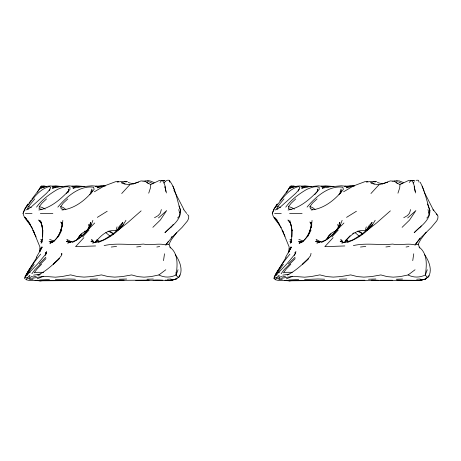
<?xml version="1.0" encoding="UTF-8"?>
<svg xmlns="http://www.w3.org/2000/svg" width="461" height="461" viewBox="0 0 461 461"><rect width="100%" height="100%" fill="white"/><g stroke="black" fill="none" stroke-linecap="round" stroke-linejoin="round"><path stroke-width="0.69" d="M33.054 279.545L29.953 279.239L29.809 275.269L26.3 279.239M282.282 279.545L279.182 279.239L279.038 275.269L275.534 279.239M89.837 225.204L90.644 222.311L88.996 227.567M25.879 279.239L25.874 279.654L29.227 280.467L38.672 280.588M90.926 193.522L90.984 191.511L91.831 188.993L92.16 191.108L91.722 192.266M340.155 193.522L340.218 191.511L341.065 188.993L341.394 191.108L340.737 192.848M42.637 236.919L42.873 230.148M291.865 236.919L292.101 230.148M62.65 224.853C60.339 232.246 57.596 240.36 49.886 243.293C58.61 240.256 62.298 228.91 62.823 220.416M311.884 224.853C309.573 232.246 306.824 240.36 299.12 243.293C307.839 240.256 311.527 228.91 312.051 220.416M68.309 192.266L68.505 188.993L68.326 191.511M317.56 191.511L317.733 188.993L317.629 191.108L314.777 194.64M39.56 251.683L39.951 247.015L33.054 230.154M288.678 253.02L289.18 247.015L282.282 230.154M165.528 189.373L164.98 185.656L163.73 182.089L162.053 180.395L159.506 180.401L150.753 184.579L150.465 187.852L148.719 193.176M175.255 254.53C179.583 260.736 183.259 269.322 179.444 276.635L178.551 277.165L177.324 276.64L176.108 274.958C177.479 265.392 178.591 253.631 169.821 247.038M414.762 189.373L414.214 185.656L412.958 182.089L411.287 180.395L408.74 180.401L399.987 184.579L399.699 187.852L397.947 193.176M46.544 198.881L42.037 203.117L39.283 206.649L39.081 208.764L42.014 209.363M295.772 198.881L291.266 203.117L288.511 206.649L288.309 208.764L291.243 209.363M40.47 250.317L40.637 249.044L40.113 251.026M163.505 260.638L164.519 253.781M412.739 260.638L413.748 253.781M179.761 274.946L179.444 276.635C172.258 282.973 161.719 279.187 153.064 280.248M428.886 275.511L428.672 276.635L425.128 279.251L419.458 280.363L296.734 280.374M311.025 253.343L310.581 255.682L307.464 259.572L302.618 264.245L308.611 258.523C302.024 264.718 295.357 271.172 287.122 275.148M41.859 242.567C43.098 235.289 42.925 227.532 40.591 220.491M291.093 242.567C292.326 235.289 292.153 227.532 289.819 220.491M58.23 186.941L52.566 188.209L53.027 186.256L58.23 186.941L69.023 185.852L79.488 186.941L91.987 185.806L98.931 186.342L104.301 185.927L115.688 181.663L118.627 181.692M307.464 186.941L301.799 188.209L302.255 186.256L307.464 186.941L318.251 185.852L328.722 186.941L341.221 185.806L348.159 186.342L353.535 185.927L364.922 181.663L367.861 181.692M338.23 227.567L339.878 222.311L339.089 224.092M60.633 230.782L61.849 226.161L61.751 222.311L62.062 223.499M309.867 230.782L311.083 226.161L310.985 222.311L311.452 224.092M289.871 249.044L289.168 251.683L289.692 250.029M32.524 228.431C29.752 223.205 24.341 219.35 23.05 213.414L24.744 208.948L28.058 204.079M281.366 227.843C278.646 222.859 273.477 219.131 272.284 213.414L273.972 208.948L277.286 204.079M161.367 209.553L160.278 213.253L158.117 215.644L154.51 217.736M410.601 209.553L409.512 213.253L407.351 215.644L403.744 217.736M40.113 251.13L41.496 247.01L39.502 251.839L42.222 247.015L36.419 257.186M72.02 242.555C81.315 238.279 89.803 230.206 92.897 220.3M321.248 242.555C330.549 238.279 339.037 230.206 342.131 220.3M289.871 249.476L290.724 247.01L288.73 251.839L291.456 247.015L285.647 257.186M49.2 190.583L49.771 188.993M298.238 191.108L299.005 188.993M46.071 253.343L46.67 251.683L45.253 255.112M295.305 253.343L295.904 251.683L294.481 255.112M117.042 226.852L116.028 230.442L116.483 230.869C107.92 228.719 100.152 235.98 95.462 242.394M29.792 277.781L32.241 278.346L43.449 276.3L55.36 277.182L61.976 276.554L70.66 274.877L77.436 276.571L84.063 277.101L91.693 276.577L101.466 274.9L108.116 276.594L114.68 277.124L122.153 276.606L131.639 274.929L137.902 276.623L144.062 277.153L150.816 276.629L158.907 274.952C164.254 277.845 170.731 277.672 176.108 274.958L178.05 269.748M366.276 226.852L365.262 230.442L365.717 230.869C357.154 228.719 349.386 235.98 344.695 242.394M427.278 269.748L425.342 274.958C419.965 277.672 413.482 277.845 408.141 274.952L400.044 276.629L393.296 277.153L387.136 276.623L380.867 274.929L371.387 276.606L363.913 277.124L357.35 276.594L350.694 274.9L340.927 276.577L333.291 277.101L326.67 276.571L319.894 274.877L311.204 276.554L304.588 277.182L292.683 276.3L281.475 278.346L279.026 277.781M117.52 229.693L119.266 226.316L122.903 222.311C119.399 230.137 111.654 234.926 104.607 239.247C100.959 241.668 96.332 241.218 92.661 243.201M366.547 230.212L368.495 226.316L372.131 222.311C368.633 230.137 360.888 234.926 353.841 239.247C350.187 241.668 345.566 241.218 341.889 243.201M179.905 212.509L180.683 210.591C176.851 200.621 176.09 188.854 169.239 180.314L167.971 180.199M428.874 213.143L429.917 210.591C426.736 201.123 424.984 191.073 420.19 182.21M24.963 208.948L23.05 213.414M45.247 255.169L45.72 254.149L37.497 264.049L24.98 277.073C29.129 268.844 34.777 261.249 40.677 254.149M294.481 255.169L294.954 254.149L286.73 264.049L274.214 277.073C278.363 268.844 284.005 261.249 289.906 254.149M34.748 198.881L28.461 206.649L27.406 208.764L28.588 209.006M283.982 198.881L277.695 206.649L276.64 208.764L277.816 209.006M36.938 257.186L28.766 270.273L24.675 277.781L24.583 278.415L25.315 277.781L27.337 277.735L29.953 279.239M274.86 275.897L273.817 278.415L274.543 277.781L276.565 277.735L279.182 279.239M37.364 192.231L40.862 186.584L39.185 189.448L31.774 199.244M286.31 192.79L290.09 186.584L288.413 189.448L279.844 200.881M58.317 236.919L61.803 230.102M307.55 236.919L311.031 230.102M170.478 248.018L168.985 244.215L171.365 239.697L176.54 232.736M419.706 248.018L418.219 244.215L420.599 239.697L426.154 232.229M98.014 242.457C109.24 238.423 120.188 230.892 125.962 220.26M347.242 242.457C358.474 238.423 369.422 230.892 375.191 220.26M25.943 275.269L29.418 269.403M278.651 269.403L275.177 275.269L286.172 257.186M25.338 208.343L27.925 204.079M277.159 204.079L274.197 208.948L272.284 213.414M77.183 239.616L79.534 235.79L81.488 233.733M326.751 239.069L328.762 235.79L330.721 233.733M67.698 243.287C70.694 241.31 74.699 241.714 77.604 239.247C82.438 235.727 86.72 231.41 89.653 226.161M316.926 243.287C319.928 241.31 323.933 241.714 326.832 239.247C331.672 235.727 335.948 231.41 338.881 226.161M41.081 243.293L41.721 242.325L40.568 241.558L42.158 241.466L40.775 239.38L42.562 239.951M290.315 243.293L291.761 241.558M77.12 239.691L79.62 235.911L82.796 232.759L86.409 230.869M326.348 239.691L328.849 235.911L332.029 232.759L335.643 230.869M89.728 194.64L92.16 191.108M338.956 194.64L341.394 191.108M34.143 264.245L28.259 272.814L30.253 272.428M283.377 264.245L277.493 272.814L279.487 272.428M29.066 203.065L31.002 200.333M63.537 209.363L61.14 208.764L60.719 206.649L63.249 203.117L67.836 198.881M312.765 209.363L310.374 208.764L309.953 206.649L312.483 203.117L317.07 198.881M26.404 207.122C32.662 199.221 38.989 189.269 49.269 186.584L50.652 187.252L49.938 189.448L46.469 193.343L31.031 207.122L27.654 209.363L25.758 210.026M275.632 207.122C281.896 199.221 288.217 189.269 298.503 186.584L299.88 187.252L299.166 189.448L295.703 193.343L280.259 207.122L276.888 209.363L274.992 210.026M168.277 241.535L165.799 244.924C158.48 242.976 150.839 245.65 143.377 244.076C130.29 245.5 117.157 242.578 104.128 245.58M171.175 237.576L171.999 236.441M419.994 238.141L415.027 244.924C407.714 242.976 400.067 245.65 392.611 244.076C379.518 245.5 366.386 242.578 353.362 245.58M95.473 241.783L96.672 240.146M345.105 241.241L345.906 240.146M31.861 273.782L35.094 269.403L45.979 258.621M281.095 273.782L284.328 269.403L295.213 258.621M57.85 207.122C66.234 197.026 79.505 185.253 93.56 187.206L94.153 189.35C86.334 199.417 75.103 208.7 61.987 210.014M307.084 207.122C315.468 197.026 328.739 185.253 342.794 187.206L343.387 189.35C335.562 199.417 324.331 208.7 311.221 210.014M53.027 186.256C48.872 185.241 44.631 186.953 40.712 188.209L42.101 185.852L41.173 186.256M302.255 186.256C298.106 185.241 293.859 186.953 289.94 188.209L291.335 185.852L290.407 186.256M36.528 207.122C41.963 199.694 49.529 194.098 57.383 189.448C61.301 187.932 65.687 185.587 69.922 187.252L69.968 189.448C61.538 198.437 51.378 207.894 38.822 210.026M285.757 207.122C291.191 199.694 298.763 194.098 306.617 189.448C310.53 187.932 314.915 185.587 319.156 187.252L319.196 189.448C310.772 198.437 300.607 207.894 288.056 210.026M86.651 230.782L91.422 224.801M335.879 230.782L340.656 224.801M66.361 193.632L68.395 191.108M160.002 182.475L161.592 180.562M409.235 182.475L410.826 180.562M170.754 227.429L173.336 224.317M419.983 227.429L421.279 225.873M121.71 193.528L129.725 184.792L138.513 182.147M370.938 193.528L378.959 184.792L387.747 182.147M175.895 279.251L170.224 280.363L175.895 279.251L177.105 277.995M426.339 277.995L425.128 279.251L419.458 280.363L425.128 279.251L426.413 277.816M96.303 186.077L97.64 187.817L98.931 186.342M345.531 186.077L346.874 187.817L348.159 186.342M82.744 236.862L89.013 230.039M83.873 237.663L75.587 246.675L95.583 245.949M177.606 218.007L179.588 215.863L179.738 213.374L178.753 209.565M331.972 236.862L338.247 230.039M333.107 237.663L324.821 246.675L344.811 245.949M426.84 218.007L428.816 215.863L428.966 213.374L427.987 209.565M163.834 183.052L165.13 181.651M413.068 183.052L414.364 181.651M346.367 239.662L350.072 235.75M41.571 264.245L37.134 268.919L34.218 272.814L37.151 272.301L43.639 272.33M290.805 264.245L286.362 268.919L283.452 272.814L286.385 272.301L292.199 272.295M87.538 230.275L94.712 222.997M336.766 230.275L343.946 222.997M39.168 263.882L45.87 257.186M288.402 263.882L295.103 257.186M152.868 227.336L160.284 220.093L166.669 210.562L158.451 217.955M402.101 227.336L409.518 220.093L415.903 210.562L407.685 217.955M171.14 226.754L164.923 232.701C171.238 226.224 180.747 220.761 180.683 210.591L178.977 205.986M419.331 227.746L414.157 232.701C420.472 226.224 429.98 220.761 429.917 210.591L427.48 204.016M141.129 210.867L127.732 222.646L118.264 230.148M390.363 210.867L376.96 222.646L367.498 230.148M116.57 230.782L123.513 224.714M365.803 230.782L372.747 224.714M119.192 227.567L120.903 226.161M368.425 227.567L370.137 226.161M352.688 233.739L353.731 232.932M158.907 274.952L165.81 269.754M408.141 274.952L415.044 269.754M44.492 186.941L44.948 186.619L42.182 186.256M293.72 186.941L294.176 186.619L291.41 186.256M97.311 217.373L107.206 211.247M346.545 217.373L356.439 211.247M72.642 186.256L73.149 188.209L75.788 186.619M321.87 186.256L322.383 188.209L325.017 186.619M165.124 181.45L167.412 180.199M94.338 191.793L104.301 185.927L97.64 187.817M343.572 191.793L353.535 185.927L346.874 187.817M37.894 275.148C46.123 271.172 52.79 264.718 59.383 258.523L53.39 264.245L58.23 259.572L61.348 255.682L61.797 253.343L61.832 254.726M410.728 180.919L411.978 180.36L414.796 180.51M52.566 188.209L56.294 186.619M301.799 188.209L305.528 186.619M416.099 180.418L416.646 180.199M37.145 278.824L43.449 276.3M286.373 278.824L292.683 276.3M134.174 183.634L140.98 180.931L143.1 181.064M383.402 183.634L390.213 180.931L392.334 181.064M121.249 182.251L123.029 181.576L126.395 181.893M370.477 182.251L372.263 181.576L375.623 181.893M40.712 188.209L44.948 186.619M289.94 188.209L294.176 186.619M144.541 181.484L146.275 180.868L148.868 181.046M393.775 181.484L395.509 180.868L397.451 181M26.859 275.148L27.994 274.854M276.093 275.148L277.228 274.854M36.344 276.22L32.985 277.055L31.325 276.289M285.572 276.22L282.213 277.055L280.553 276.289M33.567 275.148L40.447 274.122M282.8 275.148L289.035 274.168M42.694 186.123L43.824 185.852L46.503 186.532M171.411 280.15L176.223 279.014M420.639 280.15L424.765 279.176M175.543 279.245L169.896 280.357L165.24 280.144M424.777 279.245L419.124 280.357L396.898 280.138M73.149 188.209L79.488 186.941M322.383 188.209L328.722 186.941M95.271 186.498L101.132 185.806L105.425 186.008M344.5 186.498L350.36 185.806L354.653 186.008M156.809 247.015L159.679 246.531M406.043 247.015L408.913 246.531M95.237 242.158L94.073 242.325L90.903 241.558L92.361 241.466L91.445 239.38L92.69 240.337L93.566 241.823M344.471 242.158L343.301 242.325L340.137 241.558L341.595 241.466L340.679 239.38L341.918 240.337L342.794 241.823M117.169 182.066L120.817 181.611L123.064 182.55L125.046 184.031L129.725 184.792M143.025 181.213L145.365 180.919L146.212 182.107L150.753 184.579M366.403 182.066L370.05 181.611L372.292 182.55L374.274 184.031L378.959 184.792M392.253 181.213L394.599 180.919L395.163 181.709M162.537 180.556L164.312 180.355M411.765 180.556L413.546 180.355M136.681 246.952L140.876 246.474M385.915 246.952L390.104 246.474M111.234 247.027L116.552 246.439M360.467 247.027L365.78 246.439M39.629 279.988L49.471 279.493M288.863 279.988L298.705 279.493M37.802 275.113L39.681 274.94M71.818 186.256L76.422 185.852L84.634 186.503M321.052 186.256L325.656 185.852L333.868 186.503M36.534 280.53L35.238 280.622L44.348 280.536M285.768 280.53L284.472 280.622L293.582 280.536M35.388 280.622L36.707 280.53M284.616 280.622L285.935 280.53M167.424 279.251L171.002 279.014M416.652 279.251L420.23 279.014M147.111 181.006L149.865 180.862L154.187 182.579M396.339 181.006L399.093 180.862L403.415 182.579M39.802 280.772L43.294 280.588M289.035 280.772L292.528 280.588M50.883 241.466L49.039 241.558L51.027 242.325L52.738 242.158L50.883 241.466L52.934 242.048M300.117 241.466L298.273 241.558L300.261 242.325L301.967 242.158L300.117 241.466L302.162 242.048M47.114 280.426L39.588 280.801L35.036 280.519M296.348 280.426L288.817 280.801L284.27 280.519M43.997 280.588L39.588 280.801L149.105 280.15M293.225 280.588L288.817 280.801L364.887 280.236M55.372 279.522L68.591 278.986L75.408 279.222M304.6 279.522L317.819 278.986L324.636 279.222M287.9 280.588L278.461 280.467L275.102 279.654L274.307 278.271M146.973 279.251L153.282 279.014M396.201 279.251L402.511 279.014M119.284 279.239L126.677 279.009M368.518 279.239L375.905 279.009M90.033 279.228L97.599 278.997M339.267 279.228L346.833 278.997M124.505 181.611L127.524 181.525M373.733 181.611L376.758 181.525M162.779 280.253L135.77 280.346M392.542 280.253L379.922 280.253M124.078 280.144L47.5 280.374M32.028 213.414L25.372 213.414M281.256 213.414L274.606 213.414M52.865 213.414L40.349 213.414M302.093 213.414L289.577 213.414M371.554 280.132L378.366 280.242M162.75 180.36L164.859 180.47M417.199 180.199L418.467 180.314L419.066 182.21M311.371 186.561L304.928 185.852L301.471 186.256L302.03 186.619M62.137 186.561L55.7 185.852L52.237 186.256L52.802 186.619M345.133 241.996L346.482 242.215M95.9 241.996L97.254 242.215M292.568 186.498L291.364 186.256L293.052 185.852L296.383 186.665M371.082 183.38L374.274 184.031M121.854 183.38L125.046 184.031M418.219 244.215L415.027 244.924L421.072 237.444L431.323 227.394L436.872 220.727L437.91 218.145L437.95 215.979L436.365 213.967M168.985 244.215L165.799 244.924L171.844 237.444L182.089 227.394L187.639 220.727L188.676 218.145L188.716 215.979L187.529 214.469M288.511 206.649L291.415 207.456L294.423 209.133M39.283 206.649L42.187 207.456L45.195 209.133M377.415 182.493L382.757 184.008M128.181 182.493L133.523 184.008M277.695 206.649L280.507 207.456M28.461 206.649L31.279 207.456M291.796 239.951L290.009 239.38L291.387 241.466L289.802 241.558L290.949 242.325M309.953 206.649L312.397 207.456L315.07 209.473M60.719 206.649L63.169 207.456L65.837 209.473M298.843 239.38L303.597 241.23M49.615 239.38L54.369 241.23M319.496 242.244L317.347 241.466L315.531 241.558L318.367 242.325L319.946 242.158L317.347 241.466L316.113 239.38L320.631 241.823M70.262 242.244L68.113 241.466L66.298 241.558L69.133 242.325L70.717 242.158L68.113 241.466L66.88 239.38L71.397 241.823M85.325 231.053L86.518 231.543M358.232 231.14L360.819 232.252L362.363 233.566M334.208 231.405L335.458 231.946M108.998 231.14L111.585 232.252L113.648 234.004M84.346 231.134L86.23 231.946M398.713 182.066L402.361 183.732M149.479 182.066L153.127 183.732M357.246 231.134L360.779 232.759L362.432 234.107M108.012 231.134L111.55 232.759L113.199 234.107M396.195 182.642L399.987 184.579M146.967 182.642L148.586 183.559M80.854 235.398L82.029 236.095M395.446 182.107L397.82 183.559M359.286 236.17L355.079 232.626M110.052 236.17L105.846 232.626M277.09 220.064L274.168 217.321L276.681 220.006L275.102 218.053L279.274 223.96M419.049 247.038C427.82 253.631 426.713 265.392 425.342 274.958L426.558 276.64L427.779 277.165L428.672 276.635C432.487 269.322 428.816 260.736 424.489 254.53M26.744 219.234L24.94 217.321L28.709 221.856M289.733 222.006L287.946 220.006L290.159 222.559M40.505 222.006L38.718 220.006L41.369 223.066M290.718 223.199L289.952 222.311L291.3 226.161L292.078 230.782L291.133 224.905M347.087 240.169L348.481 241.789M97.853 240.169L99.248 241.789M346.119 239.691L347.957 241.852M96.885 239.691L98.723 241.852M432.919 209.646L433.789 210.735M183.691 209.646L186.734 213.466M309.838 222.006L311.25 223.925M60.61 222.006L62.016 223.925M437.276 214.93L433.115 209.49L424.253 192.099M294.798 252.565L295.403 253.538M46.475 254.023L45.564 252.565L46.221 253.648M173.935 190.318L183.887 209.49M29.049 222.311L30.703 225.06M276.923 220.491L282.316 230.304M27.689 220.491L34.431 232.707M282.651 230.903L283.325 232.108M282.08 230.148L285.036 236.303M32.846 230.148L36.096 236.919M424.034 191.206L422.167 186.111M174.8 191.206L172.933 186.111M311.083 226.161L311.411 227.094M40.724 222.311L42.072 226.161L42.625 229.463L41.899 224.905M169.239 180.314L169.838 182.21M337.688 224.409L338.362 226.852M88.46 224.409L89.134 226.852M415.632 192.963L414.191 186.717L415.171 191.505M166.404 192.963L164.963 186.717L165.937 191.505M176.039 272.128L176.108 274.958"/></g></svg>
